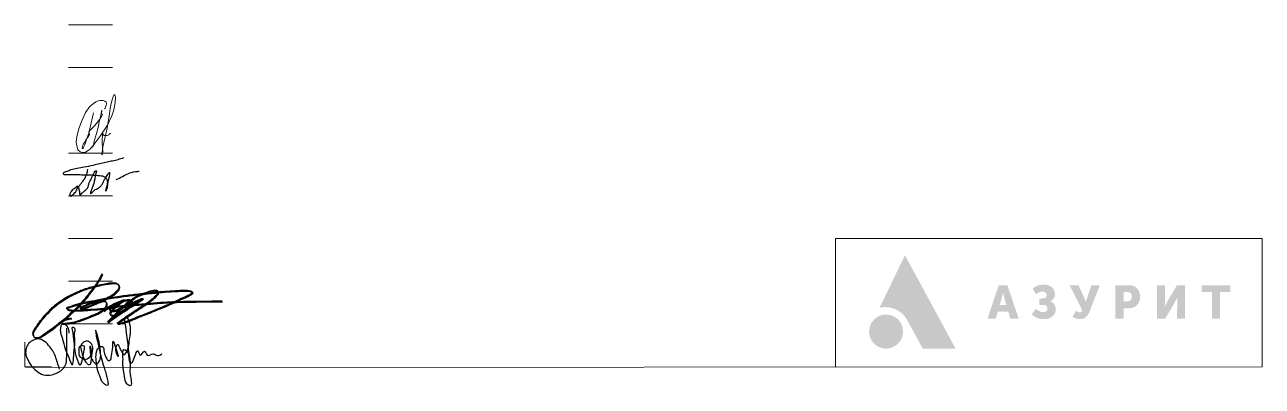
# Model space of a CAD drawing. Header units: inches. Extents: x 0 to 145, y -2 to 40.
import ezdxf

# ---------------------------------------------------------------- set-up
doc = ezdxf.new("R2010")
doc.units = ezdxf.units.IN
doc.header["$MEASUREMENT"] = 0
doc.layers.get('Defpoints').update_dxf_attribs({"color": 140, "lineweight": 18})
for name, color, linetype, lineweight in [('_STAMP', 7, 'Continuous', 30), ('_TEXT', 189, 'Continuous', 30), ('ПОДПИСИ', 160, 'Continuous', 25), ('Текст', 7, 'Continuous', 20)]:
    doc.layers.add(name, color=color, linetype=linetype, lineweight=lineweight)

# ---------------------------------------------------------------- blocks, each defined once
blk = doc.blocks.new('Логотип Азурит')
at = {"layer": '_STAMP', "linetype": 'Continuous', "true_color": 0x2a3756}
h = blk.add_hatch(color=159, dxfattribs=at)
h.dxf.hatch_style = 1
h.paths.add_polyline_path([(-39.4, 8.5), (-40.02, 9.65), (-40.61, 10.74), (-41.14, 11.7), (-41.62, 12.59), (-41.79, 12.89), (-41.86, 13.01), (-41.91, 12.94), (-41.99, 12.78), (-42.39, 11.96), (-42.77, 11.18), (-43.09, 10.5), (-43.47, 9.72), (-44.18, 8.26), (-44.5, 7.6), (-44.73, 7.14), (-44.85, 6.9), (-44.7, 6.93), (-44.51, 6.95), (-44.27, 6.97), (-44.09, 6.97), (-43.91, 6.96), (-43.74, 6.94), (-43.56, 6.91), (-43.39, 6.87), (-43.22, 6.81), (-43.05, 6.75), (-42.89, 6.68), (-42.73, 6.59), (-42.58, 6.5), (-42.43, 6.4), (-42.29, 6.29), (-42.15, 6.17), (-42.03, 6.04), (-41.91, 5.91), (-41.79, 5.77), (-41.72, 5.65), (-41.63, 5.5), (-41.3, 4.9), (-41.02, 4.39), (-40.57, 3.56), (-40.05, 2.59), (-39.78, 2.11), (-37.86, 2.11), (-36.5, 2.11), (-35.94, 2.12), (-36.48, 3.13), (-36.82, 3.75), (-37.16, 4.37), (-37.67, 5.33), (-38.2, 6.3), (-38.54, 6.93), (-38.87, 7.53)])
h = blk.add_hatch(color=159, dxfattribs=at)
h.dxf.hatch_style = 1
h.paths.add_polyline_path([(-29.3, 7.88), (-29.63, 8.84), (-29.86, 9.53), (-30.37, 9.54), (-30.87, 9.54), (-30.93, 9.38), (-31.26, 8.4), (-31.64, 7.27), (-31.97, 6.31), (-32.19, 5.64), (-32.05, 5.63), (-31.71, 5.62), (-31.23, 5.62), (-31.11, 6.03), (-30.99, 6.44), (-30.37, 6.44), (-29.75, 6.44), (-29.63, 6.03), (-29.52, 5.62), (-29.03, 5.62), (-28.54, 5.62), (-28.6, 5.8), (-28.93, 6.79)])
h.paths.add_polyline_path([(-30.77, 7.21), (-30.74, 7.31), (-30.56, 7.93), (-30.43, 8.43), (-30.39, 8.59), (-30.37, 8.65), (-30.35, 8.64), (-30.31, 8.45), (-30.22, 8.08), (-30.11, 7.66), (-30.01, 7.33), (-29.97, 7.21), (-30.37, 7.21)], flags=16)
h = blk.add_hatch(color=159, dxfattribs=at)
h.dxf.hatch_style = 1
h.paths.add_polyline_path([(-24.39, 7.35), (-24.47, 7.43), (-24.56, 7.5), (-24.66, 7.56), (-24.81, 7.65), (-24.74, 7.69), (-24.65, 7.75), (-24.55, 7.86), (-24.45, 7.97), (-24.38, 8.09), (-24.35, 8.18), (-24.32, 8.25), (-24.31, 8.34), (-24.3, 8.45), (-24.3, 8.65), (-24.31, 8.73), (-24.34, 8.82), (-24.41, 8.99), (-24.51, 9.14), (-24.63, 9.28), (-24.78, 9.39), (-24.95, 9.48), (-25.13, 9.55), (-25.34, 9.59), (-25.56, 9.6), (-25.74, 9.6), (-25.91, 9.58), (-26.08, 9.55), (-26.23, 9.51), (-26.39, 9.46), (-26.53, 9.39), (-26.67, 9.32), (-26.8, 9.23), (-26.9, 9.15), (-26.81, 8.98), (-26.64, 8.66), (-26.54, 8.5), (-26.51, 8.5), (-26.46, 8.54), (-26.35, 8.61), (-26.21, 8.67), (-26.07, 8.73), (-25.93, 8.77), (-25.82, 8.79), (-25.72, 8.79), (-25.62, 8.79), (-25.53, 8.76), (-25.46, 8.73), (-25.39, 8.68), (-25.34, 8.62), (-25.3, 8.55), (-25.26, 8.45), (-25.26, 8.36), (-25.27, 8.27), (-25.32, 8.18), (-25.36, 8.13), (-25.39, 8.08), (-25.44, 8.05), (-25.49, 8.02), (-25.63, 7.99), (-25.84, 7.98), (-26.1, 7.97), (-26.1, 7.6), (-26.1, 7.24), (-25.78, 7.23), (-25.54, 7.21), (-25.45, 7.2), (-25.38, 7.18), (-25.33, 7.15), (-25.28, 7.12), (-25.25, 7.08), (-25.21, 7.02), (-25.19, 6.96), (-25.17, 6.9), (-25.17, 6.76), (-25.18, 6.7), (-25.2, 6.64), (-25.23, 6.58), (-25.26, 6.53), (-25.31, 6.49), (-25.37, 6.45), (-25.44, 6.43), (-25.52, 6.41), (-25.69, 6.39), (-25.78, 6.39), (-25.87, 6.41), (-26, 6.45), (-26.16, 6.51), (-26.3, 6.6), (-26.43, 6.69), (-26.53, 6.76), (-26.77, 6.45), (-26.93, 6.26), (-26.97, 6.2), (-26.98, 6.15), (-26.97, 6.11), (-26.94, 6.07), (-26.82, 5.97), (-26.62, 5.84), (-26.41, 5.73), (-26.19, 5.65), (-25.97, 5.59), (-25.78, 5.57), (-25.53, 5.57), (-25.3, 5.58), (-25.12, 5.61), (-24.99, 5.65), (-24.87, 5.71), (-24.75, 5.78), (-24.64, 5.85), (-24.54, 5.94), (-24.45, 6.03), (-24.37, 6.13), (-24.31, 6.23), (-24.25, 6.37), (-24.21, 6.51), (-24.2, 6.66), (-24.2, 6.82), (-24.21, 6.94), (-24.24, 7.06), (-24.28, 7.16), (-24.33, 7.26)])
h = blk.add_hatch(color=159, dxfattribs=at)
h.dxf.hatch_style = 1
h.paths.add_polyline_path([(-19.61, 8.04), (-19.36, 8.68), (-19.14, 9.22), (-19.03, 9.53), (-19.17, 9.54), (-19.52, 9.54), (-20.02, 9.54), (-20.05, 9.44), (-20.31, 8.65), (-20.59, 7.81), (-20.63, 7.68), (-20.66, 7.62), (-20.67, 7.61), (-20.7, 7.67), (-20.82, 7.97), (-21.01, 8.4), (-21.34, 9.1), (-21.54, 9.54), (-22.06, 9.54), (-22.58, 9.54), (-22.4, 9.17), (-21.88, 8.17), (-21.32, 7.06), (-21.11, 6.63), (-21.09, 6.56), (-21.1, 6.52), (-21.15, 6.45), (-21.21, 6.41), (-21.28, 6.38), (-21.37, 6.37), (-21.45, 6.37), (-21.55, 6.39), (-21.64, 6.43), (-21.74, 6.49), (-21.82, 6.53), (-21.86, 6.49), (-21.92, 6.39), (-22.11, 6.05), (-22.23, 5.85), (-22.18, 5.81), (-22.08, 5.75), (-21.95, 5.69), (-21.81, 5.63), (-21.69, 5.59), (-21.51, 5.57), (-21.31, 5.57), (-21.12, 5.59), (-20.97, 5.62), (-20.88, 5.66), (-20.79, 5.71), (-20.71, 5.77), (-20.63, 5.84), (-20.56, 5.93), (-20.48, 6.02), (-20.35, 6.23), (-20.28, 6.35), (-20.21, 6.51), (-19.92, 7.25)])
h = blk.add_hatch(color=159, dxfattribs=at)
h.dxf.hatch_style = 1
h.paths.add_polyline_path([(-14.46, 7.53), (-14.41, 7.64), (-14.37, 7.74), (-14.33, 7.96), (-14.31, 8.19), (-14.32, 8.41), (-14.37, 8.63), (-14.45, 8.83), (-14.5, 8.93), (-14.55, 9.02), (-14.62, 9.1), (-14.69, 9.18), (-14.81, 9.29), (-14.92, 9.37), (-15.06, 9.43), (-15.21, 9.49), (-15.33, 9.52), (-15.49, 9.53), (-16.3, 9.54), (-17.21, 9.54), (-17.21, 7.58), (-17.21, 5.62), (-16.73, 5.62), (-16.25, 5.62), (-16.25, 6.23), (-16.25, 6.83), (-15.87, 6.83), (-15.58, 6.84), (-15.35, 6.86), (-15.17, 6.91), (-14.99, 6.98), (-14.83, 7.08), (-14.69, 7.2), (-14.56, 7.36)])
h.paths.add_polyline_path([(-15.6, 7.68), (-15.67, 7.66), (-15.95, 7.66), (-16.25, 7.66), (-16.25, 8.2), (-16.25, 8.74), (-15.93, 8.73), (-15.64, 8.72), (-15.57, 8.7), (-15.51, 8.67), (-15.42, 8.6), (-15.35, 8.51), (-15.32, 8.45), (-15.3, 8.39), (-15.29, 8.19), (-15.29, 8.07), (-15.3, 8), (-15.32, 7.94), (-15.35, 7.88), (-15.39, 7.82), (-15.43, 7.78), (-15.53, 7.71)], flags=16)
h = blk.add_hatch(color=159, dxfattribs=at)
h.dxf.hatch_style = 1
h.paths.add_polyline_path([(-10.09, 7.82), (-9.98, 8.03), (-9.94, 8.12), (-9.95, 7.93), (-9.96, 7.49), (-9.97, 6.69), (-9.97, 5.62), (-9.5, 5.62), (-9.04, 5.62), (-9.04, 7.58), (-9.04, 9.54), (-9.51, 9.54), (-9.99, 9.54), (-10.36, 8.91), (-10.84, 8.1), (-11.03, 7.78), (-11.26, 7.34), (-11.37, 7.13), (-11.42, 7.05), (-11.41, 7.31), (-11.39, 7.78), (-11.39, 8.55), (-11.39, 9.54), (-11.86, 9.54), (-12.34, 9.54), (-12.34, 7.58), (-12.34, 5.62), (-11.86, 5.62), (-11.37, 5.62), (-11.18, 5.95), (-10.61, 6.89), (-10.31, 7.42)])
h = blk.add_hatch(color=159, dxfattribs=at)
h.dxf.hatch_style = 1
h.paths.add_polyline_path([(-3.74, 9.14), (-3.74, 9.54), (-5.42, 9.54), (-7.09, 9.54), (-7.09, 9.14), (-7.09, 8.74), (-6.5, 8.74), (-5.9, 8.74), (-5.9, 7.18), (-5.9, 5.62), (-5.43, 5.62), (-4.95, 5.62), (-4.95, 7.18), (-4.95, 8.74), (-4.35, 8.74), (-3.74, 8.74)])
at = {"layer": '_STAMP', "linetype": 'Continuous', "true_color": 0x1447b7}
h = blk.add_hatch(color=162, dxfattribs=at)
h.dxf.hatch_style = 1
h.paths.add_polyline_path([(-42.09, 4.22), (-42.11, 4.4), (-42.15, 4.58), (-42.2, 4.76), (-42.27, 4.93), (-42.35, 5.1), (-42.45, 5.26), (-42.57, 5.41), (-42.7, 5.55), (-42.8, 5.64), (-42.91, 5.72), (-43.14, 5.86), (-43.38, 5.97), (-43.63, 6.05), (-43.89, 6.09), (-44.15, 6.1), (-44.42, 6.07), (-44.55, 6.04), (-44.68, 6.01), (-44.87, 5.94), (-45.05, 5.85), (-45.22, 5.74), (-45.37, 5.62), (-45.51, 5.49), (-45.63, 5.35), (-45.75, 5.19), (-45.84, 5.03), (-45.92, 4.85), (-45.98, 4.67), (-46.03, 4.49), (-46.06, 4.29), (-46.07, 4.1), (-46.05, 3.9), (-46.02, 3.7), (-45.97, 3.51), (-45.92, 3.37), (-45.87, 3.24), (-45.8, 3.11), (-45.72, 2.99), (-45.64, 2.88), (-45.54, 2.77), (-45.44, 2.67), (-45.33, 2.57), (-45.22, 2.49), (-45.1, 2.41), (-44.98, 2.34), (-44.85, 2.28), (-44.72, 2.22), (-44.58, 2.18), (-44.44, 2.15), (-44.3, 2.13), (-44.05, 2.12), (-43.8, 2.14), (-43.57, 2.19), (-43.34, 2.26), (-43.12, 2.37), (-42.92, 2.5), (-42.73, 2.65), (-42.56, 2.83), (-42.44, 2.99), (-42.34, 3.15), (-42.26, 3.32), (-42.19, 3.49), (-42.14, 3.67), (-42.11, 3.85), (-42.09, 4.03)])
blk = doc.blocks.new('123')
at = {"layer": 'Текст', "color": 170, "linetype": 'Continuous', "ltscale": 0.166667}
for points in [[(133.4, 32.49), (133.51, 32.57), (133.55, 32.7), (133.64, 32.93), (133.68, 33.21), (133.62, 33.41), (133.43, 33.56), (133.24, 33.62), (133.11, 33.65), (132.81, 33.64), (132.54, 33.6), (132.21, 33.44), (131.87, 33.24), (131.4, 32.83), (130.8, 32), (130.28, 30.85), (129.89, 29.77), (129.57, 28.65), (129.51, 27.93), (129.54, 27.62), (129.74, 26.87), (130.07, 26.57), (130.39, 26.47), (130.78, 26.52), (131.15, 26.75), (131.41, 26.93), (131.6, 27.19), (132, 27.65), (132.8, 28.73), (133.8, 30.25), (134.41, 31.51), (134.69, 32.37), (134.87, 33.35), (134.91, 34.07), (134.88, 34.34), (134.83, 34.4), (134.78, 34.41), (134.75, 34.41), (134.73, 34.4), (134.69, 34.36), (134.6, 34.21), (134.46, 33.74), (134.34, 33.23), (134.2, 32.54), (134.08, 31.79), (133.77, 29.85), (133.18, 27.27), (133.11, 26.84), (133.02, 26.23), (133.02, 26.15), (133.09, 26.23), (133.14, 26.37), (133.18, 26.59), (133.1, 27.83), (133.13, 29.27), (133.08, 29.17), (133.15, 29.11), (133.23, 28.98), (133.28, 28.91), (133.37, 28.84), (133.44, 28.83), (133.49, 28.83), (133.58, 28.82), (133.62, 28.83), (133.73, 28.84), (133.94, 28.89), (134.01, 28.94), (134.09, 29), (134.17, 29.09), (134.23, 29.12), (134.25, 29.16)], [(131.89, 31.95), (131.4, 29.76), (131.18, 29.02), (130.91, 28.31), (130.77, 27.83), (130.66, 27.49), (130.53, 27.23), (130.46, 27.08), (130.42, 27.03), (130.37, 27.03), (130.34, 27.08), (130.34, 27.14), (130.37, 27.22), (130.38, 27.29), (130.44, 27.49), (130.52, 27.67), (130.63, 27.88), (130.85, 28.23), (131.05, 28.49), (131.3, 28.88), (131.34, 28.95), (131.31, 29.16), (131.28, 29.3), (131.23, 29.38), (132.09, 30.19), (132.45, 30.65), (132.87, 31.23), (133.05, 31.54), (133.11, 31.73), (132.99, 31.79), (133.03, 32.3), (132.84, 31.41), (132.67, 30.72), (132.52, 29.94), (132.29, 29.11), (132.02, 28.19), (132, 28), (131.81, 27.2)]]:
    blk.add_lwpolyline(points, dxfattribs=at)
blk = doc.blocks.new('Воробьев')
at = {"color": 0}
for points in [[(9, 6.23), (8.81, 5.8), (8.47, 5.27), (8.06, 4.65), (7.64, 4.14), (7.22, 3.56), (6.72, 3.01), (6.11, 2.31), (5.34, 1.61), (4.69, 1), (3.94, 0.4), (3.23, -0.16), (2.53, -0.65), (1.89, -1.09), (1.34, -1.28), (1.02, -1.07), (0.94, -0.69), (1.15, -0.19), (1.44, 0.22), (1.96, 0.94), (2.46, 1.52), (2.89, 1.97), (3.29, 2.38), (3.79, 2.78), (4.4, 3.2), (5.19, 3.67), (5.98, 4.05), (6.55, 4.3), (7.29, 4.56), (7.91, 4.74), (8.67, 4.94), (9.55, 5.11), (10.18, 5.19), (10.76, 5.1), (10.97, 4.89), (10.94, 4.46), (10.66, 4.11), (10.33, 3.82), (9.6, 3.39), (8.89, 3.03), (8.22, 2.76), (7.46, 2.41), (6.88, 2.19), (6.5, 2.15), (6.49, 2.23), (6.75, 2.44), (7.37, 2.71), (8.05, 2.96), (8.6, 3.07), (9.07, 3.1), (9.42, 3.03), (9.52, 2.83), (9.47, 2.44), (9.3, 2.18), (8.99, 1.9), (8.61, 1.65), (8.09, 1.43), (7.11, 1.04), (6.25, 0.73), (5.34, 0.49), (4.81, 0.42), (4.32, 0.49), (4.32, 0.67), (4.44, 0.76), (4.61, 0.86), (5.42, 1.09)], [(9.07, 6.13), (8.88, 5.69), (8.54, 5.16), (8.13, 4.55), (7.71, 4.04), (7.29, 3.45), (6.79, 2.9), (6.18, 2.21), (5.41, 1.5), (4.76, 0.9), (4, 0.29), (3.3, -0.27), (2.6, -0.76), (1.96, -1.19), (1.41, -1.38), (1.09, -1.18), (1.01, -0.79), (1.22, -0.29), (1.51, 0.12), (2.03, 0.83), (2.53, 1.42), (2.96, 1.86), (3.36, 2.27), (3.86, 2.67), (4.47, 3.1), (5.26, 3.56), (6.05, 3.95), (6.62, 4.2), (7.36, 4.46), (7.98, 4.63), (8.74, 4.84), (9.62, 5), (10.25, 5.09), (10.83, 5), (11.04, 4.78), (11.01, 4.35), (10.73, 4), (10.4, 3.71), (9.67, 3.29), (8.96, 2.92), (8.29, 2.65), (7.53, 2.31), (6.95, 2.09), (6.57, 2.04), (6.56, 2.12), (6.82, 2.34), (7.44, 2.61), (8.12, 2.86), (8.67, 2.96), (9.14, 3), (9.49, 2.92), (9.59, 2.73), (9.54, 2.34), (9.37, 2.08), (9.06, 1.8), (8.68, 1.55), (8.16, 1.32), (7.18, 0.93), (6.32, 0.63), (5.41, 0.38), (4.88, 0.32), (4.39, 0.39), (4.39, 0.56), (4.51, 0.66), (4.68, 0.76), (5.49, 0.98)]]:
    blk.add_spline(points, degree=3, dxfattribs=at)
for points in [[(23.09, 3.04), (19.6, 2.99), (16.88, 2.95), (15.26, 2.8), (13.68, 2.68), (11.9, 2.53), (10.74, 2.41), (9.29, 2.14), (7.52, 2.04), (6.46, 1.95), (5.89, 1.94), (5.28, 1.96), (4.94, 2.06), (4.85, 2.22), (4.95, 2.31), (5.22, 2.4), (5.81, 2.6), (6.31, 2.74), (6.95, 2.9), (7.74, 3.05), (9.12, 3.32), (11.12, 3.63), (12.77, 3.84), (14.84, 4.04), (16.43, 4.21), (17.58, 4.27), (18.78, 4.34), (19.26, 4.28), (19.55, 4.19), (19.63, 4.04), (19.5, 3.92), (19.23, 3.75), (18.51, 3.41), (17.75, 3.07), (16.46, 2.49), (15.49, 2.1), (14.61, 1.73), (13.82, 1.42), (13.18, 1.2), (12.55, 0.9), (11.86, 0.65), (11.27, 0.44), (10.95, 0.4), (10.83, 0.43), (10.84, 0.49), (10.93, 0.59), (11.35, 0.85), (11.85, 1.24), (12.69, 1.78), (13.15, 2.09), (13.75, 2.47), (14.58, 3.04), (15.03, 3.38), (15.41, 3.75), (15.63, 4.03), (15.6, 4.2), (15.48, 4.27), (15.14, 4.32), (14.86, 4.24), (14.51, 4.16), (14.21, 4.04), (13.45, 3.79), (13.02, 3.58), (12.51, 3.22), (11.86, 2.75), (11.26, 2.22), (10.74, 1.69), (10.22, 1.14), (9.48, 0.44), (9.91, 0.77), (10.4, 1.13), (10.94, 1.5), (11.68, 1.99), (13.09, 2.87), (13.46, 3.15), (13.93, 3.43), (13.64, 3.3), (13.14, 3.07), (12.58, 2.83), (12.04, 2.58), (10.84, 2.06), (10.51, 1.91), (10.03, 1.87), (9.83, 2.07), (10.16, 2.37), (10.72, 2.68), (11.51, 3.12), (11.91, 3.2), (12.37, 3.24), (12.59, 3.05), (12.34, 2.77), (11.77, 2.09), (11.32, 1.81), (10.87, 1.54), (10.48, 1.35), (10.03, 1.33), (9.92, 1.56), (10.05, 1.81), (10.29, 2.09), (10.63, 2.48), (11.01, 2.79), (11.56, 3.15), (11.75, 3.24), (11, 2.99), (10.23, 2.6), (9.88, 2.39), (9.2, 1.91)], [(23.16, 2.93), (19.67, 2.89), (16.95, 2.84), (15.33, 2.7), (13.75, 2.58), (11.97, 2.43), (10.81, 2.31), (9.36, 2.04), (7.59, 1.93), (6.53, 1.85), (5.96, 1.84), (5.35, 1.86), (5.01, 1.96), (4.92, 2.11), (5.02, 2.2), (5.29, 2.3), (5.88, 2.5), (6.38, 2.64), (7.02, 2.8), (7.81, 2.95), (9.19, 3.22), (11.19, 3.52), (12.84, 3.73), (14.91, 3.94), (16.5, 4.11), (17.65, 4.16), (18.85, 4.23), (19.33, 4.18), (19.62, 4.08), (19.7, 3.94), (19.57, 3.82), (19.3, 3.65), (18.58, 3.3), (17.82, 2.97), (16.53, 2.39), (15.56, 1.99), (14.68, 1.63), (13.89, 1.32), (13.25, 1.09), (12.62, 0.79), (11.93, 0.54), (11.34, 0.33), (11.02, 0.3), (10.9, 0.32), (10.91, 0.39), (11, 0.48), (11.42, 0.75), (11.92, 1.13), (12.75, 1.68), (13.22, 1.98), (13.82, 2.37), (14.65, 2.93), (15.1, 3.28), (15.48, 3.65), (15.7, 3.93), (15.67, 4.1), (15.55, 4.17), (15.21, 4.22), (14.93, 4.14), (14.58, 4.06), (14.28, 3.93), (13.52, 3.68), (13.09, 3.47), (12.58, 3.12), (11.93, 2.65), (11.33, 2.11), (10.81, 1.58), (10.29, 1.03), (9.55, 0.33), (9.98, 0.66), (10.47, 1.03), (11.01, 1.4), (11.75, 1.89), (13.16, 2.77), (13.53, 3.04), (14, 3.32), (13.71, 3.19), (13.21, 2.96), (12.65, 2.73), (12.11, 2.48), (10.91, 1.95), (10.58, 1.8), (10.1, 1.76), (9.9, 1.96), (10.23, 2.26), (10.79, 2.58), (11.58, 3.02), (11.98, 3.1), (12.44, 3.13), (12.66, 2.95), (12.41, 2.67), (11.84, 1.99), (11.39, 1.7), (10.94, 1.43), (10.55, 1.24), (10.1, 1.23), (9.99, 1.46), (10.12, 1.71), (10.36, 1.99), (10.7, 2.37), (11.08, 2.68), (11.63, 3.05), (11.82, 3.14), (11.07, 2.89), (10.3, 2.49), (9.95, 2.28), (9.27, 1.8)]]:
    blk.add_open_spline(points, degree=3, dxfattribs=at)
blk = doc.blocks.new('Маркова')
at = {"layer": 'ПОДПИСИ'}
for points in [[(44384.96, 26840.5), (44384.84, 26841), (44384.62, 26841.2), (44384.35, 26841.2), (44384.24, 26840.96), (44384.24, 26840.55), (44384.41, 26840.01), (44384.62, 26839.21), (44384.92, 26838.49), (44385.18, 26837.92), (44385.36, 26839.06), (44385.43, 26839.91), (44385.43, 26840.64), (44385.43, 26840.89), (44385.19, 26840.95), (44385.19, 26840.77), (44385.34, 26839.78), (44385.66, 26838.18), (44385.84, 26837.88), (44386.06, 26838.38), (44386.19, 26839.11), (44386.19, 26839.42), (44385.86, 26839.42), (44385.74, 26839.02), (44385.85, 26838.57), (44386.16, 26838.35), (44386.41, 26838.02), (44386.59, 26837.89), (44386.84, 26838.65), (44386.91, 26839.29), (44386.72, 26839.71), (44386.37, 26839.83), (44386.03, 26839.65), (44385.9, 26839.34), (44386.01, 26838.87), (44386.13, 26838.49), (44386.23, 26838.35), (44386.53, 26838.44), (44386.8, 26838.81), (44386.69, 26839.42), (44386.69, 26838.93), (44386.91, 26838.2), (44387.08, 26838.02), (44387.16, 26837.94), (44387.37, 26838.08), (44387.53, 26839.05), (44387.42, 26839.79), (44387.17, 26840.7), (44387.77, 26837.87), (44387.91, 26837.45), (44388.05, 26836.95), (44388.14, 26836.54), (44388.14, 26836.2), (44387.88, 26836.28), (44387.54, 26836.8), (44387.3, 26837.47), (44387.19, 26838.24), (44387.19, 26838.85), (44387.56, 26839.4), (44387.69, 26839.4), (44387.84, 26838.89), (44387.99, 26838.52), (44388.2, 26838.24), (44388.31, 26838.24), (44388.45, 26838.62), (44388.56, 26839.33), (44388.56, 26839.82), (44388.99, 26838.58), (44388.84, 26839.38), (44388.96, 26839.55), (44389.15, 26839.24), (44389.31, 26838.93), (44389.48, 26838.73), (44389.74, 26839.03), (44389.9, 26839.65), (44390, 26840.29), (44389.86, 26841.59), (44389.69, 26841.82), (44389.56, 26841.68), (44389.56, 26841.3), (44389.7, 26840.31), (44389.89, 26838.82), (44389.99, 26837.79), (44389.99, 26837.09), (44389.99, 26836.15), (44389.72, 26836.32), (44389.53, 26836.9), (44389.4, 26837.91), (44389.4, 26838.5), (44389.48, 26839.15), (44389.86, 26838.76), (44389.86, 26838.62), (44390.05, 26838.01), (44390.31, 26838.39), (44390.66, 26839.02), (44390.82, 26838.67), (44391.19, 26839.01), (44391.41, 26838.69), (44391.93, 26838.78), (44392.24, 26838.65), (44392.64, 26838.79)], [(44384.16, 26837.52), (44384.02, 26837.95), (44383.86, 26838.46), (44383.67, 26838.92), (44383.36, 26839.36), (44382.92, 26839.82), (44382.37, 26840.02), (44381.91, 26839.87), (44381.53, 26839.53), (44381.38, 26839.14), (44381.38, 26838.69), (44381.61, 26838.16), (44381.82, 26837.83), (44382.25, 26837.39), (44382.84, 26837.07), (44383.53, 26837.07), (44383.96, 26837.22), (44384.63, 26837.82), (44384.75, 26838.6), (44384.75, 26839.25), (44384.75, 26840.2), (44384.75, 26840.92)]]:
    blk.add_spline(points, degree=3, dxfattribs=at)
blk = doc.blocks.new('Подпись_Поляков')
at = {"color": 5}
for points in [[(102.7, 160.4), (101.1, 145.3), (96.9, 132), (91.9, 117.8), (87.7, 107.7), (80.2, 97.7), (73.5, 88.5), (67.6, 80.2), (57.6, 66.8), (46.7, 53.5), (39.2, 41.8), (27.5, 20.9), (17.5, 10.9), (8.3, 1.7), (1.6, -1.7), (-0.1, 11.7), (1.6, 20), (7.5, 27.6), (16.7, 40.1), (25, 46.8), (35, 54.3), (42.6, 61), (46.7, 58.5), (50.9, 46.8), (54.3, 35.1), (55.9, 22.6), (56.8, 10.9), (61.8, 7.5), (66, 13.4), (74.3, 20.9), (85.2, 31.7), (96, 40.9), (106.9, 57.6), (111.9, 76), (119.4, 91.9), (125.3, 104.4), (131.1, 116.9), (136.2, 127.8), (142, 137.8), (149.5, 148.7), (155.4, 152), (152.9, 134.5), (146.2, 102.7), (142.8, 82.7), (135.3, 60.1), (127, 39.3), (122, 22.6), (121.1, 16.7), (138.7, 30.1), (149.5, 40.1), (162.9, 45.9), (172.9, 51.8), (185.5, 63.5), (194.7, 78.5), (203, 95.2), (212.2, 111.9), (219.7, 123.6), (228.1, 137), (232.3, 142), (233.1, 120.3), (228.9, 101.9), (224.7, 86.9), (221.4, 66), (218.1, 43.4), (212.2, 30.9), (221.4, 69.3), (222.2, 93.5), (217.2, 104.4), (184.6, 120.3), (164.6, 121.9), (114.4, 126.1), (73.5, 126.1), (46.7, 127), (19.2, 127.8), (-5.9, 127.8), (-28.5, 127.8), (-38.5, 128.6), (-40.2, 137), (-33.5, 143.7), (-18.4, 149.5), (5, 158.7), (41.7, 167.1), (83.5, 174.6), (138.7, 185.4), (176.3, 195.4), (212.2, 202.1), (244.8, 209.6), (277.4, 217.2), (310.8, 227.2), (318.3, 230.5)], [(274.6, 99.7), (311.8, 117.4), (354.8, 138.5), (401.2, 147.8), (411.3, 148.6)]]:
    blk.add_spline(points, degree=3, dxfattribs=at)

msp = doc.modelspace()

# ---------------------------------------------------------------- linework, layer by layer
at = {"layer": 'Defpoints'}
for points in [[(5.14, 40), (10.27, 40)], [(5.14, 35), (10.27, 35)], [(5.14, 25), (10.27, 25)], [(5.14, 20), (10.27, 20)], [(5.14, 15), (10.27, 15)], [(5.14, 10), (10.27, 10)], [(5.14, 5), (10.27, 5)], [(0, 2.89), (0, 0), (3.13, 0)]]:
    msp.add_lwpolyline(points, dxfattribs=at)
at = {"layer": 'Defpoints', "transparency": 33554687}
msp.add_lwpolyline([(0.13, -0.1), (145, 0), (145, 15), (95, 15), (95, 0)], dxfattribs=at)

# ---------------------------------------------------------------- block references
at = {"color": 170, "xscale": 0.85, "yscale": 0.85, "zscale": 0.85}
msp.add_blockref('123', (-104.05, 2.55), dxfattribs=at)
at = {"color": 5, "xscale": 0.01968503937007874, "yscale": 0.01968503937007874, "zscale": 0.01968503937007874}
msp.add_blockref('Подпись_Поляков', (5.32, 19.94), dxfattribs=at)
at = {"linetype": 'Continuous'}
msp.add_blockref('Логотип Азурит', (145, 0), dxfattribs=at)
at = {"color": 172, "true_color": 0x1616e3, "xscale": 1.418317179910401, "yscale": 1.418317179910401, "zscale": 1.418317179910401}
msp.add_blockref('Маркова', (-62946.74, -38064.41), dxfattribs=at)
at = {"layer": '_TEXT', "color": 172, "true_color": 0x1616e3}
msp.add_blockref('Воробьев', (0.03, 4.64), dxfattribs=at)

doc.saveas('drawing.dxf')
